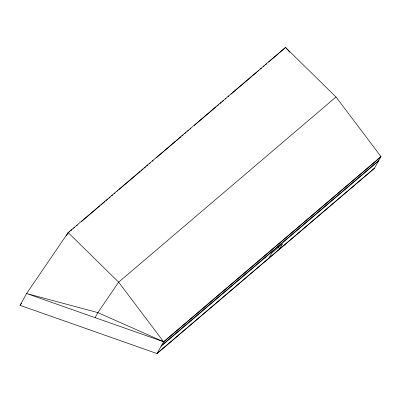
<?xml version="1.0" encoding="UTF-8"?>
<svg xmlns="http://www.w3.org/2000/svg" width="401" height="401" viewBox="0 0 401 401"><rect width="100%" height="100%" fill="white"/><g stroke="black" fill="none" stroke-linecap="round" stroke-linejoin="round"><path stroke-width="0.6" d="M20.05 305.341L26.596 293.537L68.155 232.625L285.527 47.443L336.023 96.982L380.95 156.57L374.404 168.375L157.032 353.557L20.05 305.341L21.459 303.281M66.365 235.848L68.155 232.625L118.651 282.164L163.578 341.747L157.032 353.557M95.087 317.642L97.869 312.62L118.651 282.164L336.023 96.982M268.865 258.154L271.647 253.131L282.52 243.873L279.733 248.896L278.099 247.026M67.874 233.126L69.784 231.502M70.736 230.69L72.165 229.472M73.594 228.254L74.551 227.442M76.456 225.818L77.408 225.006M81.223 221.753L99.814 205.919M100.766 205.106L105.057 201.452M106.009 200.64L107.443 199.422M108.871 198.199L110.3 196.981M111.734 195.763L112.686 194.951M114.115 193.733L115.067 192.921M116.977 191.297L117.929 190.485M118.881 189.673L140.335 171.397M141.287 170.585L143.192 168.961M144.144 168.149L145.578 166.931M146.53 166.119L147.959 164.901M149.393 163.683L150.345 162.871M152.25 161.247L153.202 160.435M156.54 157.593L175.608 141.347M176.56 140.535L180.851 136.881M181.808 136.069L183.237 134.851M184.666 133.633L186.094 132.415M187.528 131.197L188.48 130.385M189.909 129.167L190.861 128.355M194.199 125.513L216.129 106.831M217.081 106.019L218.51 104.801M219.943 103.583L221.372 102.365M222.324 101.553L223.753 100.335M225.187 99.117L226.139 98.305M228.044 96.676L229.001 95.864M230.906 94.24L251.402 76.781M252.359 75.969L256.65 72.315M257.602 71.503L259.031 70.28M260.46 69.062L261.417 68.25M263.322 66.626L264.274 65.814M265.703 64.596L266.66 63.784M268.565 62.16L285.527 47.443L289.642 52.15M163.578 341.747L97.869 312.62L26.596 293.537L163.578 341.747L380.95 156.57M163.297 342.253L380.669 157.072M161.488 345.517L378.86 160.34M161.072 346.269L378.444 161.092M157.172 353.306L374.544 168.124"/></g></svg>
